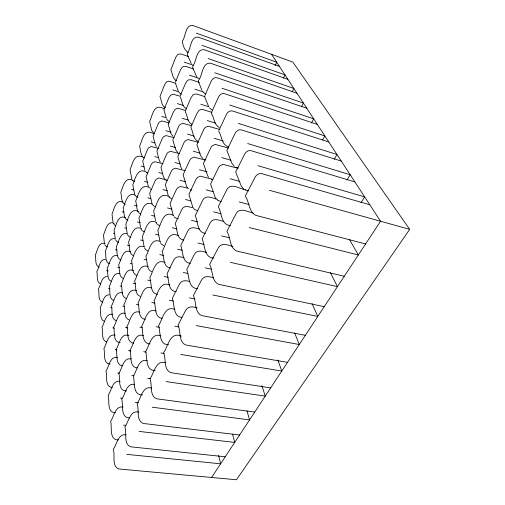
<?xml version="1.0" encoding="UTF-8"?>
<svg xmlns="http://www.w3.org/2000/svg" width="505" height="505" viewBox="0 0 505 505"><rect width="100%" height="100%" fill="white"/><g stroke="black" fill="none" stroke-linecap="round" stroke-linejoin="round"><path stroke-width="0.76" d="M164.093 109.307L168.803 97.951L170.564 95.281L173.007 94.201L180.285 96.291M175.487 81.842L180.418 69.949L182.198 67.272L183.391 66.515L185.966 66.407L193.377 68.926M180.298 95.653L185.468 83.458L187.305 80.655L188.535 79.853L191.199 79.721L199.38 82.448M185.486 110.513L190.903 98.008L192.809 95.066L194.078 94.227L196.836 94.063L205.062 96.739M204.891 95.464L210.894 81.936C211.753 79.405 214.259 76.899 217.125 77.802L306.75 108.209M211.702 112.003L218.053 98.077C218.936 95.445 221.506 92.775 224.51 93.684L317.323 124.4M116.219 349.277C119.224 344.738 120.632 332.681 128.863 335.453M219.126 130.006L225.849 115.677C226.764 112.924 229.403 110.077 232.559 110.993L328.787 141.962M275.029 65.732L276.734 62.248L196.363 33.134M283.267 78.325L284.99 74.891L202.044 45.362M292.105 91.859L293.853 88.463L208.174 58.536M301.554 106.555L303.391 103.07L214.795 72.783M311.44 122.98L313.693 118.845L221.973 88.23M322.543 140.03L324.854 135.933L229.794 105.04M334.209 159.239L336.974 154.492L238.328 123.403M346.929 180.127L350.192 174.736L247.69 143.54M360.968 202.751L364.66 196.893L258.005 165.722M211.589 477.471L380.568 221.253L271.545 54.306M188.27 52.621C184.514 50.374 182.602 45.014 182.406 40.937C185.84 36.808 185.133 24.644 192.803 25.471L292.824 62.096L409.688 229.371L236.46 479.75L118.801 468.968C111.365 466.229 115.411 455.194 113.265 449.557L113.259 449.311C116.8 444.785 118.063 433.341 126.098 434.792M109.194 294.743C102.957 294.838 102.894 303.707 100.154 307.495C101.436 311.705 99.03 319.368 104.459 321.395M107.193 276.494C101.088 276.525 101.057 285.237 98.437 288.942C99.63 292.976 97.408 300.241 102.591 302.179M105.311 259.349C99.334 259.311 99.334 267.884 96.827 271.494C97.926 275.37 95.881 282.276 100.836 284.132M126.698 454.361L220.603 463.805L218.671 455.485M225.243 456.779L130.77 446.83C123.125 444.116 127.14 432.886 124.855 427.066C128.485 422.167 130.132 409.725 138.869 412.074M118.29 439.893C108.872 440.133 112.192 426.832 110.664 421.391L110.664 421.233C113.991 416.783 115.153 405.452 123.043 407.055M139.096 431.422L234.718 442.405L232.578 434.117M123.491 425.103L125.833 425.38M239.597 435.007L143.388 423.474C135.769 420.678 139.475 409.498 137.082 403.621C140.901 398.634 142.479 385.517 151.532 388.023M129.709 417.906C120.247 418.033 123.353 404.84 121.749 399.139C125.24 394.601 126.332 382.714 134.5 384.425M115.651 412.774C106.681 413.008 109.585 400.547 108.253 395.282L108.259 395.2C111.39 390.826 112.476 379.608 120.222 381.363M152.188 407.194L249.577 419.876L246.995 410.881M135.308 402.321L138.433 402.731M120.525 398.054L122.084 398.256M254.722 412.08L156.727 398.792C149.145 395.914 152.51 384.804 149.985 378.87C153.918 373.441 155.881 359.339 165.659 362.741M126.566 390.952C117.602 391.072 120.247 378.788 118.871 373.302C122.16 368.839 123.169 357.085 131.18 358.948M142.511 394.866C132.499 395.447 134.917 382.001 133.402 375.903C136.962 370.986 138.465 358.058 147.334 360.728M112.413 387.486C104.497 387.026 107.413 375.846 106.012 371.017C109.023 366.851 109.983 355.646 117.596 357.483M117.772 372.961L119.325 373.195M131.805 375.467L134.128 375.808M147.757 378.308L150.086 378.655M166.038 381.572L265.245 396.122L261.912 385.706M270.667 387.89L170.841 372.677C163.311 369.704 166.309 358.683 163.62 352.705C168.083 346.367 170.128 331.091 181.358 336.166M155.161 370.468C145.219 370.872 147.41 357.565 145.68 351.423C149.316 346.039 151.248 332.183 160.811 335.781M137.259 367.905C128.977 367.236 131.761 355.583 130.012 350.306C133.339 345.458 134.772 332.719 143.458 335.547M122.866 365.847C114.976 365.323 117.627 354.321 116.201 349.321M110.14 364.036C102.572 363.613 105.166 353.064 103.929 348.399C106.738 344.309 107.71 333.3 115.146 335.244M128.573 350.609L130.896 350.988M115.216 349.63L116.756 349.883M160.893 352.976L163.999 353.481M143.672 351.714L145.995 352.092M180.708 354.422L281.784 371.042L277.845 360.002M133.838 343.154C125.997 342.529 128.415 331.646 126.869 326.596L126.913 326.489C130.044 321.9 131.401 309.306 139.86 312.229M120.171 342.624C112.665 342.137 114.97 331.81 113.72 327.006L113.726 326.905C116.649 322.752 117.583 311.288 125.234 313.352M150.092 343.892C141.248 343.735 143.426 331.709 141.722 326.135C145.099 320.82 146.961 307.217 156.31 310.941M168.55 344.719C158.671 344.953 160.596 331.791 158.633 325.605C162.357 319.716 164.706 304.976 174.97 309.47M287.522 362.344L185.802 344.991C178.334 341.923 180.941 331.015 178.063 325.005L185.6 310.55C187.683 305.954 193.099 306.415 197.083 307.905M112.83 327.884L114.37 328.149M125.562 327.537L127.879 327.941M139.904 327.145L142.227 327.556M156.171 326.703L159.264 327.259M174.78 326.198L178.637 326.899M145.358 319.324C137.581 318.592 139.752 307.835 138.061 302.754L138.136 302.577C141.406 297.937 142.707 284.763 151.405 287.85M112.868 314.476C105.596 312.437 104.604 323.257 101.978 327.272C103.373 331.671 100.754 339.77 106.448 341.885M162.042 318.333C153.886 317.418 156.14 306.049 154.044 300.696C157.484 294.844 159.795 280.426 169.819 285.066M196.275 325.618L299.276 344.524L294.636 332.902M110.595 307.558L112.135 307.842M122.765 306.062L124.318 306.352M181.907 317.342C172.704 316.843 174.743 304.225 172.312 298.341L179.433 284.138C181.364 280.022 186.238 280.199 189.88 281.683M305.342 335.32L201.691 315.593C194.305 312.418 196.495 301.649 193.377 295.627L201.381 280.275C203.66 275.275 209.556 276.412 213.722 277.927M136.413 304.382L138.717 304.818M151.816 302.489L154.909 303.082M169.345 300.336L173.19 301.087M108.512 288.519L110.052 288.816M122.557 292.862C115.083 290.71 114.136 301.965 111.403 306.036L111.403 306.188C112.811 310.638 110.412 318.623 116.099 320.7M157.472 294.276C149.764 293.424 151.689 282.819 149.815 277.706L149.928 277.453C153.072 271.898 155.395 257.809 165.084 262.568M136.546 290.59C128.289 287.547 126.881 299.875 123.984 304.408L123.946 304.572C125.575 309.268 123.169 317.695 129.129 319.924M189.476 297.862L194.854 298.935M120.158 286.019L121.686 286.322M176.232 291.669C167.534 291.221 169.194 279.511 167.035 273.88L173.789 259.942C175.721 255.915 180.525 256.363 184.028 257.796M133.162 283.229L135.485 283.696M212.832 294.989L317.796 316.433L312.039 303.581M197.67 288.658C187.967 288.494 189.369 275.705 186.781 269.493L194.324 254.451C196.622 249.577 202.41 251.042 206.419 252.475M106.549 270.648L108.095 270.964M120.045 273.716C112.748 271.494 111.794 282.535 109.231 286.531L109.238 286.726C110.526 290.968 108.348 298.487 113.745 300.462M147.788 280.092L150.862 280.723M164.352 276.538L168.184 277.346M133.44 270.44C125.385 267.315 123.94 279.379 121.257 283.848L121.232 284.056C122.715 288.525 120.55 296.435 126.187 298.55M117.715 267.278L119.249 267.599M324.235 306.68L218.596 284.321C211.311 281.026 213.059 270.415 209.651 264.412L218.166 248.081C221.02 242.046 228.165 245.165 232.893 246.453M148.356 266.747C139.506 262.789 137.6 275.844 134.728 280.843L134.665 281.077C136.394 285.792 134.242 294.125 140.15 296.397M130.138 263.522L131.679 263.85M170.229 267.902C162.604 266.93 164.264 256.489 162.174 251.364L162.326 251.023C166.057 245.039 167.881 230.009 178.581 235.81M183.258 272.485L187.879 273.476M144.051 259.317L146.362 259.822M117.709 255.782C110.57 253.485 109.604 264.33 107.199 268.256L107.212 268.483C108.386 272.536 106.416 279.637 111.542 281.519M205.062 267.808L211.223 269.165M130.549 251.641C122.683 248.435 121.206 260.245 118.707 264.658L118.688 264.91C120.051 269.165 118.094 276.601 123.441 278.615M115.424 249.71L116.958 250.044M159.738 254.583L163.57 255.435M105.065 243.536C98.393 241.226 97.37 251.32 95.312 255.069C96.329 258.794 94.441 265.365 99.182 267.145M190.391 263.339C181.8 262.72 183.201 251.206 180.739 245.582L187.879 230.854C190.189 226.114 195.839 227.837 199.709 229.201M127.317 245.121L129.627 245.638M115.519 238.953C108.531 236.58 107.552 247.235 105.293 251.099L105.305 251.357C106.378 255.233 104.592 261.95 109.478 263.749M144.784 246.995C136.161 242.962 134.204 255.688 131.559 260.643L131.502 260.915C133.086 265.396 131.161 273.211 136.748 275.364M177.558 249.199L182.16 250.246M213.552 258.061C203.963 257.683 205.112 245.108 202.114 238.928L210.118 222.97C212.826 217.409 219.429 220.237 223.816 221.55M230.463 262.36L337.447 286.638L330.384 272.656M113.278 233.209L114.799 233.556M140.579 240.001L142.883 240.525M127.822 234.055C120.146 230.798 118.656 242.362 116.327 246.705L116.314 246.989C117.564 251.048 115.803 258.068 120.878 259.98M160.678 241.756C150.907 236.757 149.341 250.751 145.995 256.13L145.894 256.433C147.75 261.154 145.869 269.386 151.715 271.709M114.212 223.305C107.035 220.073 105.438 230.753 103.493 234.958L104.39 243.17M197.979 243.031L204.096 244.464M183.656 240.096C176.131 238.991 177.539 228.733 175.197 223.62L181.964 209.209L183.132 207.713L185.985 206.198L193.566 207.839M155.471 234.257L158.513 234.964M124.672 227.894L126.199 228.254M141.463 228.588C133.055 224.491 131.047 236.908 128.605 241.813L128.56 242.129C130.019 246.389 128.289 253.737 133.572 255.782M344.284 276.279L236.611 250.985C229.39 247.886 230.734 237.52 227.086 231.726L226.972 231.183L236.05 213.779C239.528 206.861 247.772 211.974 253.081 212.977M137.341 221.985L140.403 222.718M172.306 227.755L176.901 228.86M125.297 217.573C117.785 214.253 116.264 225.577 114.092 229.87L115.184 238.442M205.371 233.367C196.893 232.565 198.048 221.266 195.233 215.673L202.783 200.087C205.914 194.135 213.053 198.44 217.712 199.399M156.626 222.459C147.075 217.39 145.465 230.962 142.347 236.346L144.045 246.371M122.191 211.74L123.725 212.106M221.613 235.892L229.226 237.735M138.364 211.406C130.151 207.246 128.1 219.359 125.846 224.226L127.159 233.196M151.506 215.382L154.568 216.127M178.177 218.861L175.285 217.863L174.105 216.733M122.898 202.088C115.563 198.73 114.023 209.821 111.996 214.051L113.025 222.156M134.311 205.15L137.347 205.901M173.606 215.528C163.159 209.663 161.278 224.176 157.825 230.185L159.889 240.752M191.496 220.35L197.581 221.859M230.413 225.546C221.19 225.022 221.708 213.23 218.52 207.082L218.387 206.488L226.897 189.526C231.05 182.141 240.071 189.274 245.897 189.766M249.281 227.534L358.335 254.975L349.365 239.307M167.452 207.946L172.016 209.089M152.838 204.506C143.508 199.399 141.867 212.567 138.951 217.933L140.535 227.332M147.814 197.815L150.869 198.591M197.84 210.743L194.88 209.682L193.623 208.47M135.441 195.309C127.43 191.124 125.354 202.953 123.264 207.757L123.233 208.129C124.47 212.012 123.075 218.551 127.847 220.401M213.564 211.835L221.171 213.779M131.477 189.381L133.756 189.968M185.537 199.513L190.852 200.889M169.768 196.95C158.57 190.827 157.503 203.685 153.653 210.882L155.572 220.748M365.607 243.947L255.858 215.37C248.845 212.113 249.401 202.17 245.499 196.432L245.449 195.744L255.145 177.148C256.452 174.888 258.945 172.937 261.685 173.644L369.805 204.771M150.067 187.961C140.567 182.305 138.458 194.741 135.782 200.763L135.719 201.179C137.171 205.232 135.832 212.056 140.788 214.032M132.727 180.222C124.893 175.986 122.772 187.532 120.84 192.304L120.821 192.702C121.957 196.413 120.708 202.606 125.253 204.373M162.951 189.59L167.527 190.783M144.373 181.421L147.422 182.223M221.259 201.596L217.447 200.264M188.681 188.371L180.392 186.452L177.646 187.86L176.516 189.28L170.084 203.382L173.183 215.174M239.225 201.931L249.085 204.557M190.114 189.741L191.629 190.145M206.217 189.867L213.078 191.704M166.221 179.717L158.822 177.994L156.291 179.256L155.25 180.531L149.669 193.409L152.106 203.887M180.045 180.298L185.36 181.731M146.734 172.312C137.448 166.669 135.327 178.713 132.821 184.71L134.709 194.577M141.154 166.082L144.171 166.902M158.772 172.527L162.572 173.556M211.324 179.294L212.845 179.717M245.361 190.095L248.391 190.928M144.411 157.876C134.248 152.144 133.118 162.383 130.05 169.661L131.843 179.016M162.976 163.708L154.877 161.714L152.428 162.9L151.424 164.119L146.078 176.737L148.363 186.56M184.931 170.614L175.235 168.203L172.577 169.522L171.485 170.873L165.362 184.672L168.247 195.65M212.258 179.187L200.157 176.157L197.259 177.64L196.073 179.149L188.927 194.368L192.645 206.798M230.103 178.732L239.944 181.478M269.418 190.278L409.688 229.371M154.877 156.632L158.671 157.693M174.964 162.528L180.241 164.005M199.488 169.737L207.082 171.858M205.112 160.041L193.844 157.099L191.048 158.488L189.905 159.915L183.132 174.774L186.579 186.294L187.519 187.904M179.37 153.583L170.45 151.298L167.881 152.535L166.827 153.817L160.975 167.313L163.128 175.822L164.529 179.023M158.494 148.363L151.197 146.519L148.823 147.637L147.845 148.805L142.719 161.171L144.866 170.406M151.241 141.785L155.035 142.877M235.86 167.212L238.126 167.868M238.082 168.348L222.888 164.308L219.827 165.88L218.577 167.49L210.572 184.009L215.067 197.146L216.115 198.951M204.317 159.422L205.832 159.858M193.289 151.21L200.062 153.173M170.248 146.046L175.551 147.574M221.802 157.604L230.892 160.249M154.208 133.97C143.856 127.948 142.827 138.774 139.645 146.078L141.116 153.76L142.366 156.588M174.099 137.713L166 135.58L163.519 136.748L162.496 137.972L156.904 151.178L158.898 159.094L160.255 162.187M165.867 130.713L171.151 132.285M198.49 142.359L188.024 139.538L185.329 140.832L184.224 142.183L177.785 156.695L180.986 167.407L181.895 168.96M187.576 134.115L194.349 136.142M228.727 146.854C221.834 145.459 221.935 136.445 218.892 131.578L218.772 130.782M228.689 148.135L215.136 144.405L212.188 145.863L210.983 147.378L203.433 163.468L207.574 175.576L208.571 177.312M354.876 181.914L251.023 150.705C248.428 149.998 246.017 151.784 244.748 153.924L235.69 171.984L241.182 185.909L243.726 189.293M169.15 122.904L161.859 120.941L159.454 122.046L158.463 123.214L153.103 136.135L154.966 143.515L156.279 146.507M214.215 138.288L223.261 141.015M161.777 116.415L166.303 117.791M191.502 125.726L182.646 123.289L180.039 124.508L178.972 125.795L172.83 139.961L175.822 149.947L177.817 152.554M219.984 129.545L208.028 126.155L205.188 127.512L204.026 128.945L196.881 144.619L200.706 155.824L202.903 158.715M182.28 118.284L188.264 120.127M164.434 109.036C153.873 102.711 152.952 114.149 149.644 121.478L151.79 130.555L153.564 132.859M341.26 161.057L241.358 129.918C238.903 129.211 236.561 130.852 235.336 132.891L226.84 150.427L231.858 163.184L234.295 166.429M207.252 120.562L215.521 123.138M185.745 110.5L177.653 108.221L175.128 109.364L173.31 112.154L168.234 124.426L171.031 133.768L172.956 136.293M211.885 112.388L202.922 109.547L200.062 109.743L198.749 110.639L196.78 113.726L191.086 126.566L191.035 127.992C193.339 132.152 192.841 138.989 197.872 141.154M177.362 103.588L183.378 105.482M200.832 104.238L209.032 106.858M172.786 89.903L178.789 91.841M194.905 89.151L203.117 91.841M175.854 83.249L168.676 81.135L166.309 82.151L164.605 84.707L159.965 96.48C161.676 100.066 161.145 105.816 165.4 107.685M189.413 75.169L199.065 78.401M184.306 62.172L193.188 65.208M296.959 93.223L210.326 63.169C201.962 62.525 202.6 75.706 198.604 80.226L198.516 81.898L202.006 90.401M188.491 56.573L181.099 54.016L178.6 54.092L177.444 54.811L175.715 57.381L170.848 69.74C172.559 73.358 172.426 78.887 176.58 80.775M287.882 79.317L204.039 49.648C195.921 48.934 196.59 61.755 192.796 66.142L192.746 67.828L196.849 77.233M279.429 66.376L198.213 37.117C190.328 36.341 191.016 48.827 187.412 53.082L187.393 54.774L191.231 63.561M107.533 247.04L105.551 245.752L104.838 244.584M118.473 242.52L116.396 241.163L115.651 239.932M147.807 251.08L145.44 249.514L144.588 248.094M130.618 237.501L128.44 236.062L127.658 234.768M163.866 245.771L161.366 244.104L160.464 242.589M144.171 231.902L141.886 230.375L141.065 228.999M159.41 225.609L156.998 223.974L156.127 222.516M155.269 206.898L152.939 205.301M137.625 197.335L135.479 195.871M171.586 198.863L169.131 197.158M134.665 181.705L132.588 180.266M150.212 188.933L151.424 189.495M146.665 172.704L147.832 173.259M165.634 180.089L166.902 180.695M169.648 121.787L167.395 120.133L166.581 118.725M191.932 124.299C187.203 122.273 187.595 115.91 185.474 111.977L185.272 111.245M186.427 108.708C181.977 106.795 182.28 100.861 180.317 97.143M219.321 127.393C214.133 125 214.234 117.949 211.526 113.619L211.387 112.804M212.081 109.957L209.48 107.988M181.327 94.239L179.035 92.51M205.415 93.911L202.915 91.998M115.134 225.659L113.48 223.601M204.759 97.118L208.54 106.328M175.519 83.35L178.202 91.064M163.961 109.97L166.057 117.059"/></g></svg>
